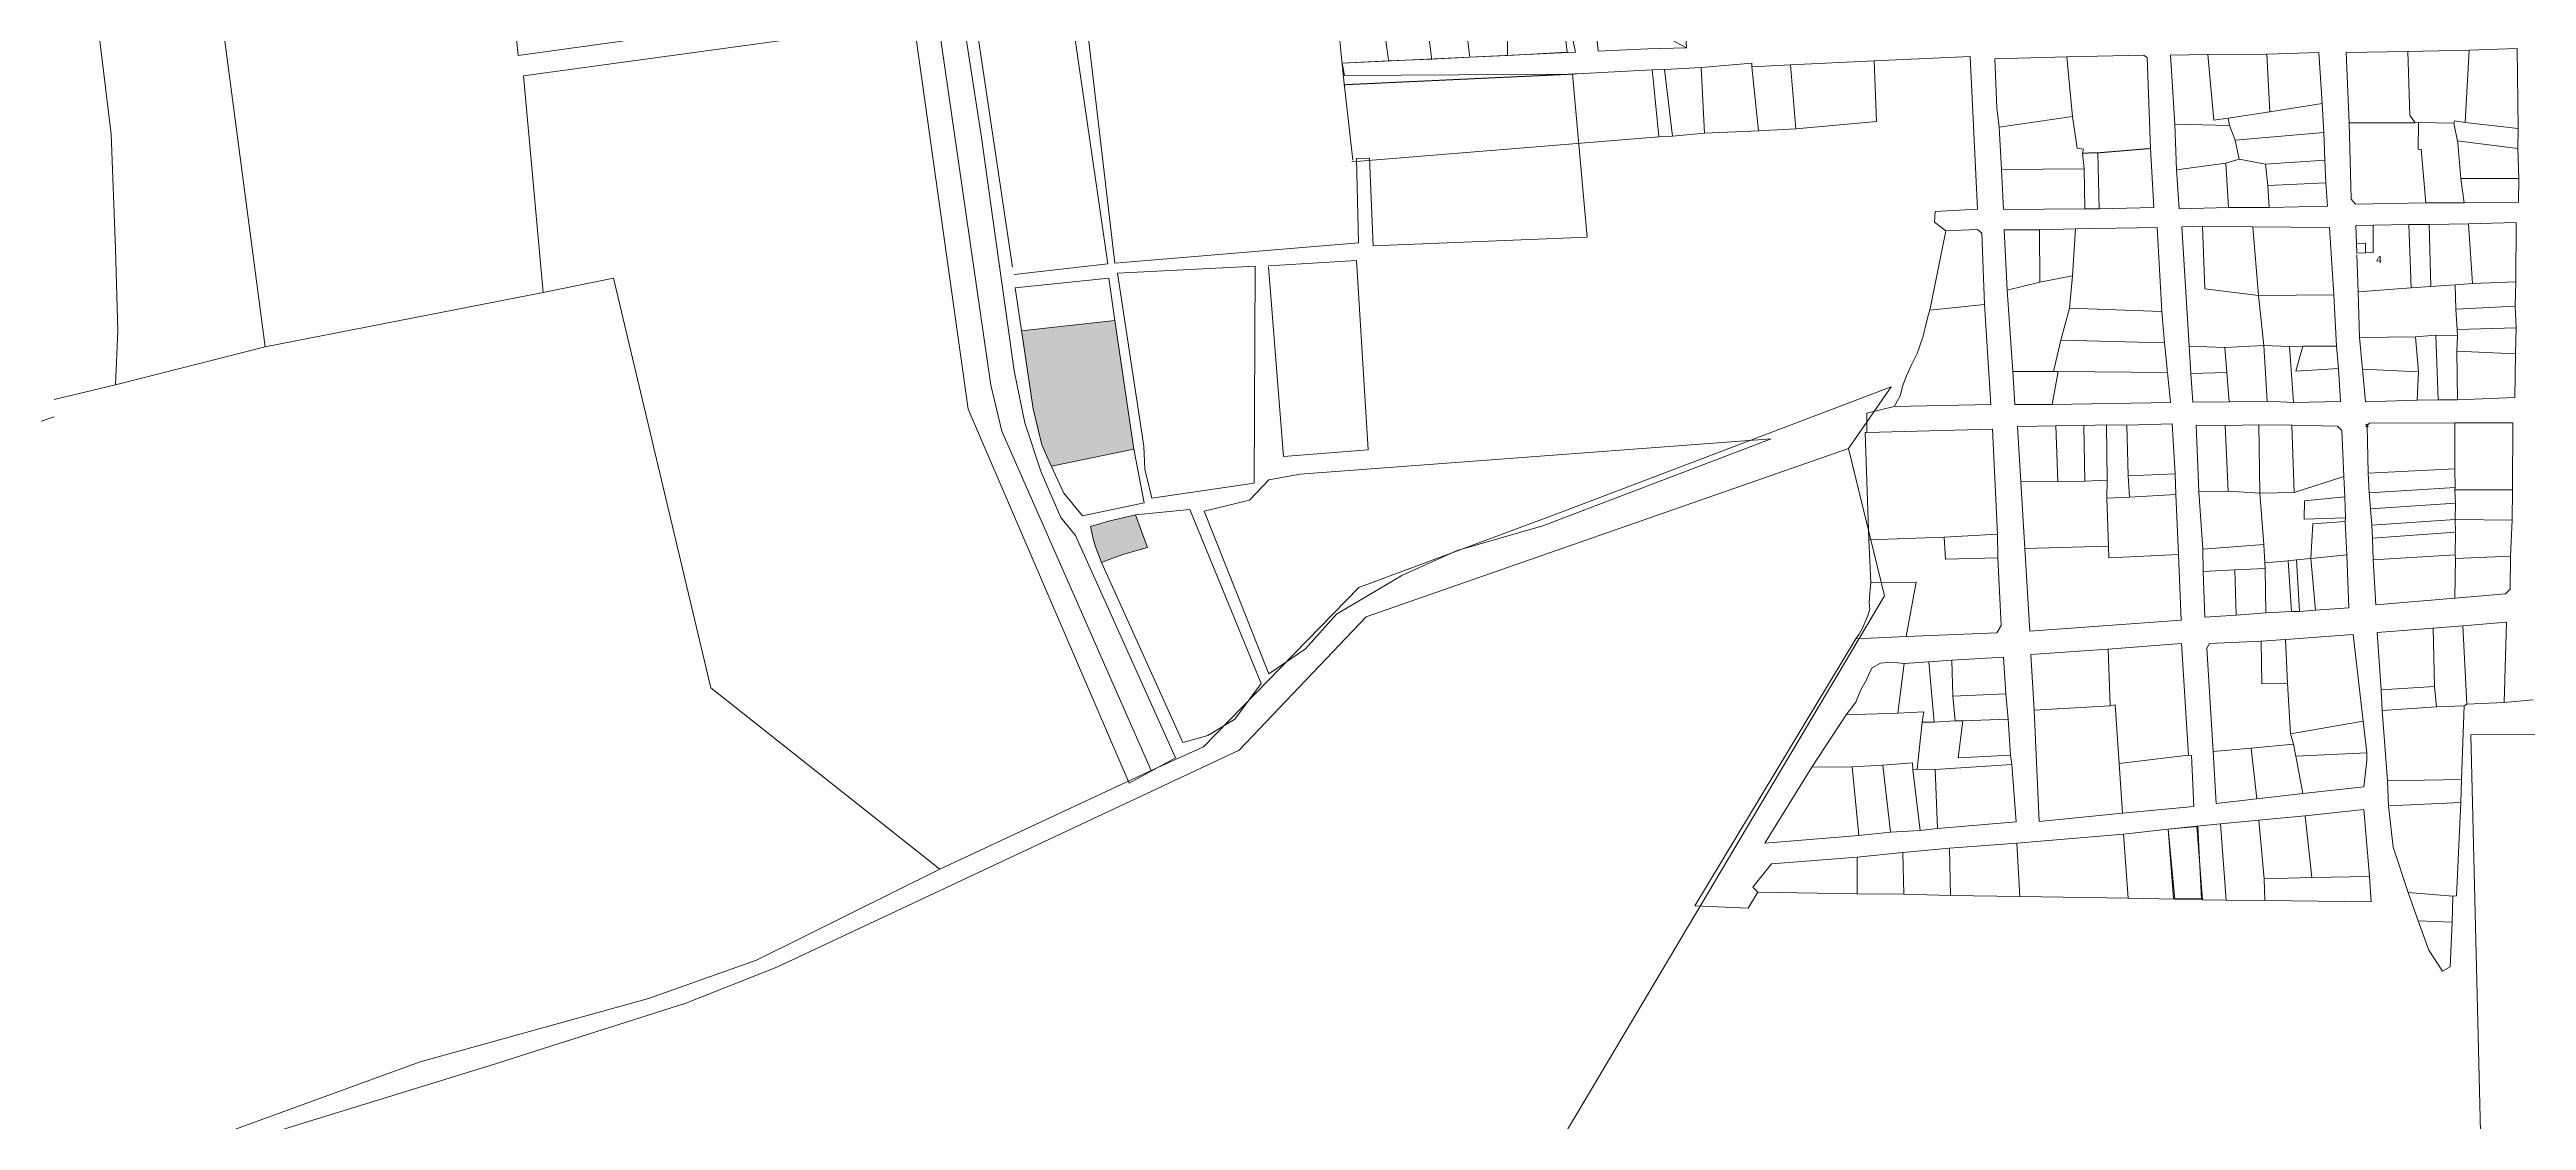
# Model space of a CAD drawing. Header units: millimetres. Extents: x 611710 to 616703, y 1316651 to 1320618.
# Drawn here: x 613528 to 614555, y 1317992 to 1318436 of the extents above; entities that cross this region are included whole.
import ezdxf

# ---------------------------------------------------------------- set-up
doc = ezdxf.new("R2010")
doc.units = ezdxf.units.MM
doc.header["$PDMODE"] = 35
doc.header["$PDSIZE"] = 0.5
doc.linetypes.add('HIDDEN', pattern=[0.375, 0.25, -0.125])
for name, color, linetype in [('2', 7, 'Continuous'), ('CVL_CUADCON_TIT', 1, 'Continuous'), ('CVL_PUNTO_NUM', 2, 'Continuous')]:
    doc.layers.add(name, color=color, linetype=linetype)
doc.styles.add('MONOTXT4', font='Monotxt4.shx')

msp = doc.modelspace()

# ---------------------------------------------------------------- hatches: boundary and pattern name
at = {"lineweight": 9}
h = msp.add_hatch(color=9, dxfattribs=at)
h.dxf.hatch_style = 1
h.paths.add_polyline_path([(613969.93639, 1318323.90731), (613931.2122, 1318319.63628), (613936.06861, 1318287.27036), (613939.61129, 1318272.34408), (613942.8672, 1318265.14133), (613943.63428, 1318263.47234), (613977.85038, 1318270.51886)])
h = msp.add_hatch(color=7, dxfattribs=at)
h.dxf.hatch_style = 1
h.paths.add_polyline_path([(613978.53679, 1318243.26692), (613967.34294, 1318240.67059), (613959.85599, 1318238.42129), (613960.88506, 1318233.40428), (613961.71456, 1318230.37427), (613964.43382, 1318223.50865), (613967.49824, 1318224.79391), (613973.5893, 1318226.89225), (613983.4773, 1318229.65026)])

# ---------------------------------------------------------------- linework, layer by layer
at = {"color": 1, "lineweight": 0, "ltscale": 0.5, "flags": 128}
for points in [[(613975.91902, 1318131.89441), (613995.06643, 1318142.47034), (613953.66636, 1318234.63692), (613947.52687, 1318242.11832), (613939.42434, 1318260.91997), (613932.53702, 1318281.41861), (613928.19423, 1318302.96454), (613924.45033, 1318329.64587), (613919.33435, 1318366.10555), (613914.60265, 1318399.82655), (613906.77495, 1318450.5833), (613886.53446, 1318447.68071), (613909.14678, 1318287.16864), (613975.91902, 1318131.89441)], [(613928.218, 1318343.00982), (613966.96725, 1318347.44967), (613951.17095, 1318456.70796), (613911.92895, 1318449.80178), (613927.47809, 1318345.96972)], [(613957.34213, 1318454.98159), (613969.92846, 1318347.69609), (614070.87426, 1318356.08151), (614070.13436, 1318391.10313), (614075.57204, 1318391.21801), (614077.04385, 1318354.84869), (614165.69333, 1318358.43621), (614159.72488, 1318426.12547), (614065.20184, 1318425.49511), (614064.2323, 1318430.65746), (614160.9553, 1318435.16446), (614158.94537, 1318444.46723)], [(614488.44404, 1318355.98899), (614484.69536, 1318355.88927), (614484.42882, 1318363.28446), (614491.72765, 1318363.41551), (614491.67259, 1318352.05065), (614488.54844, 1318351.97805), (614488.44409, 1318355.98684)], [(614484.69536, 1318355.88927), (614488.44409, 1318355.98684), (614488.54844, 1318351.97805), (614484.83944, 1318351.89186), (614484.69536, 1318355.88927)], [(613971.01694, 1318343.4869), (613981.96978, 1318271.79752), (613982.27873, 1318262.23874), (613985.20984, 1318250.21362), (614027.63645, 1318256.38055), (614028.10067, 1318346.416), (613971.01694, 1318343.4869)], [(614033.627, 1318346.13233), (614039.79817, 1318267.45653), (614074.95297, 1318270.214), (614070.15495, 1318348.84509), (614033.58923, 1318346.61387)], [(613969.93639, 1318323.90731), (613967.46792, 1318341.4826), (613928.53012, 1318337.51123)], [(613928.53012, 1318337.51123), (613936.06861, 1318287.27036), (613939.61129, 1318272.34408), (613942.8672, 1318265.14133), (613948.80388, 1318252.22438), (613956.46279, 1318242.84755), (613982.12505, 1318248.20574), (613977.85038, 1318270.51886), (613943.63428, 1318263.47234)], [(613977.85038, 1318270.51886), (613969.93639, 1318323.90731), (613931.2122, 1318319.63628)], [(614033.6983, 1318177.29358), (614006.98718, 1318244.73581), (614025.80332, 1318249.34972), (614033.79019, 1318257.7946), (614046.7552, 1318260.10764), (614242.08429, 1318274.79466), (614147.32075, 1318238.71931), (614111.85433, 1318228.44492), (614088.90613, 1318218.02153), (614061.78624, 1318202.08808), (614048.97017, 1318187.6439), (614033.6983, 1318177.29358)], [(614001.03941, 1318245.50014), (614030.57073, 1318173.23625), (614019.61472, 1318158.5478), (614008.41155, 1318151.71468), (613998.08295, 1318148.80708), (613964.43382, 1318223.50865), (613961.71456, 1318230.37427)], [(613978.53679, 1318243.26692), (614001.03941, 1318245.50014)]]:
    msp.add_lwpolyline(points, dxfattribs=at)
at = {"color": 1, "lineweight": 0}
msp.add_lwpolyline([(613978.53679, 1318243.26692), (613983.4773, 1318229.65026), (613973.5893, 1318226.89225), (613967.49824, 1318224.79391), (613964.43382, 1318223.50865), (613961.71456, 1318230.37427), (613960.88506, 1318233.40428), (613959.85599, 1318238.42129), (613967.34294, 1318240.67059), (613978.53679, 1318243.26692)], dxfattribs=at)
at = {"layer": '2', "color": 1, "linetype": 'Continuous', "lineweight": 0}
for p, q in [((613722.52282, 1318433.80446), (613710.65382, 1318553.87846)), ((613588.19682, 1318535.47546), (613617.56382, 1318312.92546)), ((613979.38882, 1318469.47446), (613722.52282, 1318433.80446)), ((614064.10082, 1318431.44945), (614062.48782, 1318447.27545)), ((614064.03782, 1318430.64445), (614083.42482, 1318431.67745)), ((614065.04282, 1318422.29045), (614064.10082, 1318431.44945)), ((614083.42482, 1318431.67745), (614101.28082, 1318432.32745)), ((614101.28082, 1318432.32745), (614117.10582, 1318433.10845)), ((614117.10582, 1318433.10845), (614132.77682, 1318433.89145)), ((614192.72782, 1318427.92246), (614161.43282, 1318426.20246)), ((614197.81282, 1318427.99946), (614192.72782, 1318427.92246)), ((614201.09482, 1318400.36146), (614197.81282, 1318427.99946)), ((614213.02882, 1318428.89046), (614214.34682, 1318401.56446)), ((614234.07582, 1318429.07946), (614236.86082, 1318402.58046)), ((614284.69282, 1318431.56646), (614250.03182, 1318430.03546)), ((614252.30882, 1318403.48046), (614250.03182, 1318430.03546)), ((614334.76282, 1318432.44546), (614364.58182, 1318433.24346)), ((614335.66982, 1318412.17746), (614334.76282, 1318432.44546)), ((614364.58182, 1318433.24346), (614366.93682, 1318408.55346)), ((614398.00182, 1318433.01146), (614399.29982, 1318395.25346)), ((614407.67582, 1318433.99646), (614423.17682, 1318434.24046)), ((614409.37182, 1318405.41346), (614407.67582, 1318433.99646)), ((614423.17682, 1318434.24046), (614447.63182, 1318434.37246)), ((614448.88582, 1318410.50446), (614447.63182, 1318434.37246)), ((614480.45782, 1318435.03346), (614506.01582, 1318435.56446)), ((614481.66782, 1318405.87146), (614480.45782, 1318435.03346)), ((614506.01582, 1318435.56446), (614531.52582, 1318436.04346)), ((614529.76782, 1318406.05446), (614531.52582, 1318436.04346)), ((614068.57082, 1318390.38045), (614065.04282, 1318422.29045)), ((614336.59982, 1318404.12246), (614335.66982, 1318412.17746)), ((614366.93682, 1318408.55346), (614336.59982, 1318404.12246)), ((614448.88582, 1318410.50446), (614431.60182, 1318407.80046)), ((614431.60182, 1318407.80046), (614432.12882, 1318404.76746)), ((614470.46282, 1318413.98646), (614448.88582, 1318410.50446)), ((614470.46282, 1318413.98646), (614471.14782, 1318401.85146)), ((614481.66782, 1318405.87146), (614509.07882, 1318405.86346)), ((614509.07882, 1318405.86346), (614510.49582, 1318406.02046)), ((614525.05182, 1318405.71946), (614526.75082, 1318397.54146)), ((614529.76782, 1318406.05446), (614551.78582, 1318403.54846)), ((614068.23782, 1318389.78546), (614195.49782, 1318400.08846)), ((614195.49782, 1318400.08846), (614201.09482, 1318400.36146)), ((614214.34682, 1318401.56446), (614236.86082, 1318402.58046)), ((614236.86082, 1318402.58046), (614252.30882, 1318403.48046)), ((614337.60582, 1318386.50346), (614336.59982, 1318404.12246)), ((614432.12882, 1318404.76746), (614409.37182, 1318405.41346)), ((614410.12682, 1318386.41046), (614409.37182, 1318405.41346)), ((614432.12882, 1318404.76746), (614434.50582, 1318398.70246)), ((614434.50582, 1318398.70246), (614471.14782, 1318401.85146)), ((614471.14782, 1318401.85146), (614471.65182, 1318390.47246)), ((614526.56682, 1318398.42646), (614551.65582, 1318395.29946)), ((614526.75082, 1318397.54146), (614528.00382, 1318382.62946)), ((614551.78582, 1318403.54846), (614551.65182, 1318395.40146)), ((614551.65182, 1318395.40146), (614552.09982, 1318382.84946)), ((614371.81782, 1318386.81046), (614337.60582, 1318386.50346)), ((614338.41682, 1318369.94646), (614337.60582, 1318386.50346)), ((614371.20182, 1318393.35146), (614371.81782, 1318386.81046)), ((614371.81782, 1318386.81046), (614372.07082, 1318370.23146)), ((614377.45382, 1318393.44046), (614378.02282, 1318370.15646)), ((614430.56382, 1318389.13546), (614410.12682, 1318386.41046)), ((614436.14282, 1318390.77646), (614430.56382, 1318389.13546)), ((614430.56382, 1318389.13546), (614431.75182, 1318370.76046)), ((614447.00282, 1318388.80546), (614471.65182, 1318390.47246)), ((614447.00282, 1318388.80546), (614447.96982, 1318379.83546)), ((614471.65182, 1318390.47246), (614471.97382, 1318381.07046)), ((614447.96982, 1318379.83546), (614471.97382, 1318381.07046)), ((614447.96982, 1318379.83546), (614448.53382, 1318370.74946)), ((614527.99282, 1318382.76246), (614552.09782, 1318382.75646)), ((614528.00382, 1318382.62946), (614529.36482, 1318372.70846)), ((614372.07082, 1318370.23146), (614338.41682, 1318369.94646)), ((614378.02282, 1318370.15646), (614372.07082, 1318370.23146)), ((614448.53382, 1318370.74946), (614431.75182, 1318370.76046)), ((614529.36482, 1318372.70846), (614513.54682, 1318372.75746)), ((614551.01282, 1318364.54646), (614531.23582, 1318364.02846)), ((614551.01282, 1318364.54646), (614550.77982, 1318339.95046)), ((614307.80682, 1318328.21646), (614314.41982, 1318361.15246)), ((614339.96582, 1318336.43246), (614338.66882, 1318361.52246)), ((614338.66882, 1318361.52246), (614353.31182, 1318361.50146)), ((614353.31182, 1318361.50146), (614368.25482, 1318361.99146)), ((614353.31182, 1318361.50146), (614353.51082, 1318339.75546)), ((614368.25482, 1318361.99146), (614366.95882, 1318342.46746)), ((614412.32882, 1318362.79346), (614420.91882, 1318363.02246)), ((614415.42682, 1318313.17646), (614412.32882, 1318362.79346)), ((614420.91882, 1318363.02246), (614441.81782, 1318362.75346)), ((614444.16382, 1318334.21746), (614441.81782, 1318362.75346)), ((614506.48382, 1318363.68046), (614491.90909, 1318363.41877)), ((614514.87182, 1318363.75046), (614506.48382, 1318363.68046)), ((614506.48382, 1318363.68046), (614507.47282, 1318337.51246)), ((614531.23582, 1318364.02846), (614514.87182, 1318363.75046)), ((614515.59282, 1318337.92846), (614514.87182, 1318363.75046)), ((614484.86649, 1318351.14137), (614485.41782, 1318335.84446)), ((613617.56382, 1318312.92546), (613732.85782, 1318335.56846)), ((614353.51082, 1318339.75546), (614339.96582, 1318336.43246)), ((614342.20582, 1318302.76346), (614339.96582, 1318336.43246)), ((614366.95882, 1318342.46746), (614353.51082, 1318339.75546)), ((614366.95882, 1318342.46746), (614365.81182, 1318328.94046)), ((614444.16382, 1318334.21746), (614475.32682, 1318334.59846)), ((614444.16382, 1318334.21746), (614446.33682, 1318313.45446)), ((614475.32682, 1318334.59846), (614476.43782, 1318313.21646)), ((614485.41782, 1318335.84446), (614507.47282, 1318337.51246)), ((614485.41782, 1318335.84446), (614486.01882, 1318316.88746)), ((614507.47282, 1318337.51246), (614515.59282, 1318337.92846)), ((614515.59282, 1318337.92846), (614525.73582, 1318338.62646)), ((614525.73582, 1318338.62646), (614532.83282, 1318339.20646)), ((614525.73582, 1318338.62646), (614525.98182, 1318328.61146)), ((614550.77982, 1318339.95046), (614550.56682, 1318329.88846)), ((614330.56282, 1318330.55546), (614307.80682, 1318328.21646)), ((614365.81182, 1318328.94046), (614362.11982, 1318315.69646)), ((614365.81182, 1318328.94046), (614404.00782, 1318327.55646)), ((614404.00782, 1318327.55646), (614405.14282, 1318314.60846)), ((614525.98182, 1318328.61146), (614550.56682, 1318329.88846)), ((614525.98182, 1318328.61146), (614526.47082, 1318320.13246)), ((614550.56682, 1318329.88846), (614550.90382, 1318320.84646)), ((614362.11982, 1318315.69646), (614359.13682, 1318302.71246)), ((614362.11982, 1318315.69646), (614405.14282, 1318314.60846)), ((614405.14282, 1318314.60846), (614406.32282, 1318302.37346)), ((614430.17482, 1318312.75046), (614415.42682, 1318313.17646)), ((614416.03782, 1318301.95246), (614415.42682, 1318313.17646)), ((614446.33682, 1318313.45446), (614430.17482, 1318312.75046)), ((614446.33682, 1318313.45446), (614457.01682, 1318313.14346)), ((614446.33682, 1318313.45446), (614447.71682, 1318290.44846)), ((614457.01682, 1318313.14346), (614462.55782, 1318313.19346)), ((614457.01682, 1318313.14346), (614458.65282, 1318289.88646)), ((614462.55782, 1318313.19346), (614476.43782, 1318313.21646)), ((614476.43782, 1318313.21646), (614477.23382, 1318304.02646)), ((614509.20082, 1318317.07246), (614486.01882, 1318316.88746)), ((614486.01882, 1318316.88746), (614487.30782, 1318303.65546)), ((614517.71282, 1318317.85946), (614509.20082, 1318317.07246)), ((614509.20082, 1318317.07246), (614510.43882, 1318302.56646)), ((614517.71282, 1318317.85946), (614518.63782, 1318291.03446)), ((614526.62682, 1318317.49246), (614517.71282, 1318317.85946)), ((614526.62682, 1318317.49246), (614526.31882, 1318311.17046)), ((614550.90382, 1318320.84646), (614526.47082, 1318320.13246)), ((614526.47082, 1318320.13246), (614526.62682, 1318317.49246)), ((614550.90382, 1318320.84646), (614550.74782, 1318310.12346)), ((613617.56382, 1318312.92546), (613555.52482, 1318297.23446)), ((614361.11982, 1318302.78046), (614358.60082, 1318289.08946)), ((614359.13682, 1318302.71246), (614361.11982, 1318302.78046)), ((614361.11982, 1318302.78046), (614406.32282, 1318302.37346)), ((614430.17482, 1318312.75046), (614430.93182, 1318302.28946)), ((614510.43882, 1318302.56646), (614487.30782, 1318303.65546)), ((614487.30782, 1318303.65546), (614488.54582, 1318290.20546)), ((614526.31882, 1318311.17046), (614550.74782, 1318310.12346)), ((614526.31882, 1318311.17046), (614526.61982, 1318291.00446)), ((613555.52482, 1318297.23446), (613530.10782, 1318291.07646)), ((614155.33982, 1318244.50546), (614291.86982, 1318296.35946)), ((614291.86982, 1318296.35946), (614274.14682, 1318270.74646)), ((614359.13682, 1318302.71246), (614342.20582, 1318302.76346)), ((614430.93182, 1318302.28946), (614416.03782, 1318301.95246)), ((614430.93182, 1318302.28946), (614431.95782, 1318290.15446)), ((614510.43882, 1318302.56646), (614509.89382, 1318290.90446)), ((613451.65782, 1318257.50146), (613530.13182, 1318283.86246)), ((614281.73182, 1318277.37346), (614281.75882, 1318285.50346)), ((614281.75882, 1318285.50346), (614293.07282, 1318288.14546)), ((614447.71682, 1318290.44846), (614431.95782, 1318290.15446)), ((614458.65282, 1318289.88646), (614447.71682, 1318290.44846)), ((614509.89382, 1318290.90446), (614488.54582, 1318290.20546)), ((614518.63782, 1318291.03446), (614509.89382, 1318290.90446)), ((614526.61982, 1318291.00446), (614518.63782, 1318291.03446)), ((614344.19482, 1318279.86446), (614360.05482, 1318280.21046)), ((614345.52382, 1318256.90946), (614344.19482, 1318279.86446)), ((614360.05482, 1318280.21046), (614371.64582, 1318280.31446)), ((614360.87682, 1318257.09746), (614360.05482, 1318280.21046)), ((614371.64582, 1318280.31446), (614381.04982, 1318280.55146)), ((614372.16282, 1318257.19946), (614371.64582, 1318280.31446)), ((614381.36182, 1318257.63746), (614381.04982, 1318280.55146)), ((614381.04982, 1318280.55146), (614389.49082, 1318280.52546)), ((614390.09082, 1318259.39246), (614389.54282, 1318280.37346)), ((614419.43582, 1318252.89746), (614418.26782, 1318280.47846)), ((614418.26782, 1318280.47846), (614430.31882, 1318280.38346)), ((614430.31882, 1318280.38346), (614444.24782, 1318280.55946)), ((614431.48382, 1318253.05646), (614430.31882, 1318280.38346)), ((614444.60882, 1318252.25946), (614444.24782, 1318280.55946)), ((614444.24782, 1318280.55946), (614457.92582, 1318280.42846)), ((614489.52882, 1318260.53946), (614489.11882, 1318280.32746)), ((614525.48782, 1318281.39046), (614549.58682, 1318281.45446)), ((614525.48782, 1318281.39046), (614525.55982, 1318262.38746)), ((614549.58682, 1318281.45446), (614549.38382, 1318253.65746)), ((614525.55982, 1318262.38746), (614489.52882, 1318260.53946)), ((614525.55982, 1318262.38746), (614525.73282, 1318254.66546)), ((614345.52382, 1318256.90946), (614360.87682, 1318257.09746)), ((614347.25082, 1318229.28246), (614345.52382, 1318256.90946)), ((614360.87682, 1318257.09746), (614372.16282, 1318257.19946)), ((614390.09082, 1318259.39246), (614409.50482, 1318260.22746)), ((614390.62882, 1318250.55546), (614390.09082, 1318259.39246)), ((614390.62882, 1318250.55546), (614409.83682, 1318251.69346)), ((614409.50482, 1318260.22746), (614409.83682, 1318251.69346)), ((614409.83682, 1318251.69346), (614410.92882, 1318226.85646)), ((614431.48382, 1318253.05646), (614419.43582, 1318252.89746)), ((614421.02582, 1318229.08046), (614419.43582, 1318252.89746)), ((614446.32882, 1318230.93346), (614444.60882, 1318252.25946)), ((614479.52582, 1318259.17946), (614479.85682, 1318250.79746)), ((614490.06082, 1318252.41346), (614489.52882, 1318260.53946)), ((614490.06082, 1318252.41346), (614525.73282, 1318254.66546)), ((614490.57982, 1318245.76246), (614490.06082, 1318252.41346)), ((614525.73282, 1318254.66546), (614525.58882, 1318253.69846)), ((614525.58882, 1318253.69846), (614549.38382, 1318253.65746)), ((614525.58882, 1318253.69846), (614525.74082, 1318248.16146)), ((614549.38382, 1318253.65746), (614549.24482, 1318241.00446)), ((614381.22682, 1318250.11546), (614390.62882, 1318250.55546)), ((614381.22682, 1318250.11546), (614381.86582, 1318230.30446)), ((614479.85682, 1318250.79746), (614480.13982, 1318242.00946)), ((614480.13982, 1318242.00946), (614480.00182, 1318240.48446)), ((614525.74082, 1318248.16146), (614490.57982, 1318245.76246)), ((614491.15082, 1318238.90746), (614490.57982, 1318245.76246)), ((614491.15082, 1318238.90746), (614525.70182, 1318241.35146)), ((614525.74082, 1318248.16146), (614525.70182, 1318241.35146)), ((614525.70182, 1318241.35146), (614549.24482, 1318241.00446)), ((614525.70182, 1318241.35146), (614525.85082, 1318236.11946)), ((614282.59582, 1318232.91946), (614313.85482, 1318233.96246)), ((614283.31682, 1318215.24246), (614282.59582, 1318232.91946)), ((614313.85482, 1318233.96246), (614335.85882, 1318235.22646)), ((614335.85882, 1318235.22646), (614336.05082, 1318225.37046)), ((614446.32882, 1318230.93346), (614421.02582, 1318229.08046)), ((614480.00182, 1318240.48446), (614480.73882, 1318226.61846)), ((614491.45282, 1318233.62546), (614491.15082, 1318238.90746)), ((614525.85082, 1318236.11946), (614491.45282, 1318233.62546)), ((614491.68882, 1318224.53246), (614491.45282, 1318233.62546)), ((614525.85082, 1318236.11946), (614525.63182, 1318226.71746)), ((614549.24482, 1318241.00446), (614548.66982, 1318226.06046)), ((614381.86582, 1318230.30446), (614347.25082, 1318229.28246)), ((614381.86582, 1318230.30446), (614382.06382, 1318225.37746)), ((614382.06382, 1318225.37746), (614410.92882, 1318226.85646)), ((614421.16282, 1318219.73246), (614421.02582, 1318229.08046)), ((614446.87882, 1318220.92846), (614434.32482, 1318220.46046)), ((614446.75482, 1318223.31546), (614446.87882, 1318220.92846)), ((614446.87882, 1318220.92846), (614447.14882, 1318202.53646)), ((614456.35582, 1318224.21546), (614459.86082, 1318224.55146)), ((614456.35582, 1318224.21546), (614457.87082, 1318203.09046)), ((614459.86082, 1318224.55146), (614465.80482, 1318225.11246)), ((614459.86082, 1318224.55146), (614461.12482, 1318203.17046)), ((614465.80482, 1318225.11246), (614480.73882, 1318226.61846)), ((614465.80482, 1318225.11246), (614467.72982, 1318203.63646)), ((614525.63182, 1318226.71746), (614491.68882, 1318224.53246)), ((614525.74782, 1318225.19346), (614525.59382, 1318208.67846)), ((614525.63182, 1318226.71746), (614525.74782, 1318225.19346)), ((614525.74782, 1318225.19346), (614548.66982, 1318226.06046)), ((614548.66982, 1318226.06046), (614548.43982, 1318212.38946)), ((614434.32482, 1318220.46046), (614421.16282, 1318219.73246)), ((614434.32482, 1318220.46046), (614434.80182, 1318201.66346)), ((614447.14882, 1318202.53646), (614434.80182, 1318201.66346)), ((614457.87082, 1318203.09046), (614447.14882, 1318202.53646)), ((614461.12482, 1318203.17046), (614457.87082, 1318203.09046)), ((614467.72982, 1318203.63646), (614461.12482, 1318203.17046)), ((614210.41682, 1318081.00146), (614277.22782, 1318191.76346)), ((614297.96282, 1318192.76246), (614277.22782, 1318191.76346)), ((614335.67382, 1318194.32046), (614297.96282, 1318192.76246)), ((614445.22082, 1318190.88346), (614455.28182, 1318191.58346)), ((614455.28182, 1318191.58346), (614456.15982, 1318173.40046)), ((614516.60682, 1318196.30046), (614528.90282, 1318197.17346)), ((614517.03182, 1318172.01546), (614516.60682, 1318196.30046)), ((614530.52182, 1318164.71846), (614528.90282, 1318197.17346)), ((614297.25182, 1318181.52646), (614294.64282, 1318161.02546)), ((614307.36282, 1318182.22746), (614297.25182, 1318181.52646)), ((614317.01682, 1318182.97446), (614307.36282, 1318182.22746)), ((614309.67582, 1318157.29846), (614307.36282, 1318182.22746)), ((614317.40782, 1318168.03846), (614317.01682, 1318182.97446)), ((614349.78882, 1318185.30146), (614381.84982, 1318187.57046)), ((614351.11882, 1318162.19346), (614349.78882, 1318185.30146)), ((614425.30382, 1318145.02346), (614422.67382, 1318187.98746)), ((614456.15982, 1318173.40046), (614457.41982, 1318152.42546)), ((614517.03182, 1318172.01546), (614494.97782, 1318170.69946)), ((614495.41282, 1318162.06546), (614494.97782, 1318170.69946)), ((614517.87182, 1318163.53746), (614517.03182, 1318172.01546)), ((614258.95382, 1318138.49946), (614273.14382, 1318160.22246)), ((614273.14382, 1318160.22246), (614294.64282, 1318161.02546)), ((614317.40782, 1318168.03846), (614339.36282, 1318168.99846)), ((614318.31482, 1318157.73146), (614317.40782, 1318168.03846)), ((614340.32282, 1318158.48846), (614339.36282, 1318168.99846)), ((614382.57482, 1318163.94946), (614351.11882, 1318162.19346)), ((614517.87182, 1318163.53746), (614495.41282, 1318162.06546)), ((614497.61182, 1318132.91846), (614495.41282, 1318162.06546)), ((614529.40982, 1318163.99646), (614517.87182, 1318163.53746)), ((614529.40982, 1318163.99646), (614528.31582, 1318133.49946)), ((614530.52182, 1318164.71846), (614529.40982, 1318163.99646)), ((614546.02182, 1318165.41646), (614530.52182, 1318164.71846)), ((614546.02182, 1318165.41646), (614557.95982, 1318166.53946)), ((614304.64282, 1318157.25346), (614302.53382, 1318137.67146)), ((614304.64282, 1318157.25346), (614309.67582, 1318157.29846)), ((614309.67582, 1318157.29846), (614318.31482, 1318157.73146)), ((614318.31482, 1318157.73146), (614321.46682, 1318157.76046)), ((614321.46682, 1318157.76046), (614340.32282, 1318158.48846)), ((614341.27382, 1318143.55746), (614340.32282, 1318158.48846)), ((614457.41982, 1318152.42546), (614487.52182, 1318157.67546)), ((614457.41982, 1318152.42546), (614458.67882, 1318148.16846)), ((614487.52182, 1318157.67546), (614489.01482, 1318144.47746)), ((614532.12282, 1318151.91246), (614756.13482, 1318152.90446)), ((614536.18282, 1317987.20846), (614532.12282, 1318151.91246)), ((614239.46382, 1318107.07446), (614258.95382, 1318138.49946)), ((614258.95382, 1318138.49946), (614275.67982, 1318138.65046)), ((614275.67982, 1318138.65046), (614288.33282, 1318139.37346)), ((614275.67982, 1318138.65046), (614278.38082, 1318110.16846)), ((614288.33282, 1318139.37346), (614291.58782, 1318111.55746)), ((614341.81682, 1318139.70146), (614310.11082, 1318137.53646)), ((614341.81682, 1318139.70146), (614341.27382, 1318143.55746)), ((614343.66282, 1318115.83546), (614341.81682, 1318139.70146)), ((614386.40382, 1318140.05046), (614415.04682, 1318143.50846)), ((614386.40382, 1318140.05046), (614387.76182, 1318119.43246)), ((614441.10382, 1318146.38546), (614425.30382, 1318145.02346)), ((614458.67882, 1318148.16846), (614441.10382, 1318146.38546)), ((614441.10382, 1318146.38546), (614443.43082, 1318125.42046)), ((614458.67882, 1318148.16846), (614459.58882, 1318143.19746)), ((614459.58882, 1318143.19746), (614489.01482, 1318144.47746)), ((614459.58882, 1318143.19746), (614462.52782, 1318127.57346)), ((613984.94082, 1318137.12346), (613897.29982, 1318096.23846)), ((614300.80782, 1318137.40246), (614303.78282, 1318112.32746)), ((614310.11082, 1318137.53646), (614302.53382, 1318137.67146)), ((614310.11082, 1318137.53646), (614310.99582, 1318113.10346)), ((614497.61182, 1318132.91846), (614528.31582, 1318133.49946)), ((614498.06282, 1318122.50646), (614497.61182, 1318132.91846)), ((614528.31582, 1318133.49946), (614528.04782, 1318123.89346)), ((614462.52782, 1318127.57346), (614443.43082, 1318125.42046)), ((614444.22382, 1318116.53446), (614463.52782, 1318118.38546)), ((614466.30382, 1318092.74946), (614463.52782, 1318118.38546)), ((614528.04782, 1318123.89346), (614498.06282, 1318122.50646)), ((614239.46382, 1318107.07446), (614278.38082, 1318110.16846)), ((614278.38082, 1318110.16846), (614291.58782, 1318111.55746)), ((614291.58782, 1318111.55746), (614303.78282, 1318112.32746)), ((614303.78282, 1318112.32746), (614310.99582, 1318113.10346)), ((614310.99582, 1318113.10346), (614343.66282, 1318115.83546)), ((614343.94682, 1318106.99646), (614388.19682, 1318110.79846)), ((614388.19682, 1318110.79846), (614406.73482, 1318112.89546)), ((614388.19682, 1318110.79846), (614390.06682, 1318084.18946)), ((614406.73482, 1318112.89546), (614418.51982, 1318114.06846)), ((614406.73482, 1318112.89546), (614409.44082, 1318083.85446)), ((614418.51982, 1318114.06846), (614428.42482, 1318115.07246)), ((614418.51982, 1318114.06846), (614420.83382, 1318083.49946)), ((614428.42482, 1318115.07246), (614444.22382, 1318116.53446)), ((614428.42482, 1318115.07246), (614430.69782, 1318083.38546)), ((614277.69982, 1318101.21846), (614277.68582, 1318086.07646)), ((614277.69982, 1318101.21846), (614296.59582, 1318103.21746)), ((614296.59582, 1318103.21746), (614316.00182, 1318104.91646)), ((614296.59582, 1318103.21746), (614297.10982, 1318085.89546)), ((614316.00182, 1318104.91646), (614343.94682, 1318106.99646)), ((614316.00182, 1318104.91646), (614316.43582, 1318085.25546)), ((614343.94682, 1318106.99646), (614345.21682, 1318084.85346)), ((614466.30382, 1318092.74946), (614446.48082, 1318092.16546)), ((614490.14482, 1318093.21746), (614466.30382, 1318092.74946)), ((614277.68582, 1318086.07646), (614236.49782, 1318086.67246)), ((614297.10982, 1318085.89546), (614277.68582, 1318086.07646)), ((614316.43582, 1318085.25546), (614297.10982, 1318085.89546)), ((614345.21682, 1318084.85346), (614316.43582, 1318085.25546)), ((614390.06682, 1318084.18946), (614345.21682, 1318084.85346)), ((614409.44082, 1318083.85446), (614390.06682, 1318084.18946)), ((614420.83382, 1318083.49946), (614409.44082, 1318083.85446)), ((614430.69782, 1318083.38546), (614420.83382, 1318083.49946)), ((614446.81682, 1318083.22446), (614430.69782, 1318083.38546)), ((614506.22182, 1318086.60346), (614524.69182, 1318085.04146)), ((614510.29482, 1318074.85146), (614506.22182, 1318086.60346)), ((614524.69182, 1318085.04146), (614524.43482, 1318074.21646)), ((614524.43482, 1318074.21646), (614510.29482, 1318074.85146)), ((614524.43482, 1318074.21646), (614523.63782, 1318055.76446))]:
    msp.add_line(p, q, dxfattribs=at)
at = {"layer": '2', "color": 1, "linetype": 'HIDDEN', "lineweight": 0}
for p, q in [((614101.28082, 1318432.32745), (614099.45182, 1318447.24145)), ((614083.42482, 1318431.67745), (614081.61982, 1318444.66045)), ((614132.77682, 1318433.89145), (614132.59182, 1318442.63345)), ((614161.43282, 1318426.20246), (614064.70982, 1318421.69546)), ((614195.49782, 1318400.08846), (614192.72782, 1318427.92246)), ((614377.45382, 1318393.44046), (614399.29982, 1318395.25346)), ((614371.20182, 1318393.35146), (614377.45382, 1318393.44046))]:
    msp.add_line(p, q, dxfattribs=at)
at = {"layer": '2', "color": 1, "linetype": 'Continuous', "lineweight": 0}
for points in [[(613559.07182, 1318528.54046), (613537.40982, 1318513.55646), (613543.93282, 1318478.30446), (613548.95682, 1318441.00246), (613553.75782, 1318401.15746), (613555.60282, 1318353.65346), (613556.52382, 1318319.60946), (613555.52482, 1318297.23446)], [(613732.85782, 1318335.56846), (613724.65682, 1318425.44146), (613896.58082, 1318448.97546)], [(613896.58082, 1318448.97546), (613918.48782, 1318296.99246), (613923.03582, 1318277.98246), (613984.94082, 1318137.12346)], [(614132.77682, 1318433.89145), (614157.40482, 1318435.20145), (614155.17193, 1318455.55441)], [(614531.52582, 1318436.04346), (614551.42982, 1318436.81446), (614551.78582, 1318403.54846)], [(614201.09482, 1318400.36146), (614214.34682, 1318401.56446), (614213.02882, 1318428.89046), (614197.81282, 1318427.99946)], [(614250.03182, 1318430.03546), (614234.07582, 1318429.07946), (614234.01082, 1318430.70446), (614213.02882, 1318428.89046)], [(614252.30882, 1318403.48046), (614285.78682, 1318406.52546), (614284.69282, 1318431.56646)], [(614314.41982, 1318361.15246), (614309.70982, 1318364.71746), (614310.07582, 1318369.09046), (614327.55782, 1318370.06046), (614324.53782, 1318433.39746), (614284.69282, 1318431.56646)], [(614364.58182, 1318433.24346), (614396.38782, 1318433.96646), (614398.00182, 1318433.01146)], [(614431.60182, 1318407.80046), (614425.63482, 1318406.95846), (614423.17682, 1318434.24046)], [(614447.63182, 1318434.37246), (614469.11282, 1318435.15346), (614470.46282, 1318413.98646)], [(614509.07882, 1318405.86346), (614506.81282, 1318409.13446), (614506.01582, 1318435.56446)], [(614366.93682, 1318408.55346), (614368.88082, 1318395.44946), (614371.54182, 1318395.04346), (614371.20182, 1318393.35146)], [(614513.54682, 1318372.75746), (614484.38182, 1318372.13746), (614482.51982, 1318374.20246), (614481.66782, 1318405.87146)], [(614510.49582, 1318406.02046), (614510.27982, 1318394.81746), (614511.59682, 1318394.97046), (614513.54682, 1318372.75746)], [(614510.49582, 1318406.02046), (614525.05182, 1318405.71946), (614525.41782, 1318406.75146), (614529.76782, 1318406.05446)], [(614399.29982, 1318395.25346), (614400.68182, 1318370.72846), (614378.02282, 1318370.15646)], [(614434.50582, 1318398.70246), (614436.14282, 1318390.77646), (614447.00282, 1318388.80546)], [(614431.75182, 1318370.76046), (614411.22882, 1318370.22046), (614410.12682, 1318386.41046)], [(614471.97382, 1318381.07046), (614472.71582, 1318371.38046), (614448.53382, 1318370.74946)], [(614552.09982, 1318382.84946), (614551.93182, 1318373.02246), (614529.36482, 1318372.70846)], [(614330.56282, 1318330.55546), (614329.37682, 1318360.11746), (614327.63482, 1318361.62646), (614314.41982, 1318361.15246)], [(614368.25482, 1318361.99146), (614402.16282, 1318362.44846), (614404.00782, 1318327.55646)], [(614420.91882, 1318363.02246), (614421.91982, 1318336.96446), (614444.16382, 1318334.21746)], [(614441.81782, 1318362.75346), (614473.59782, 1318362.47946), (614475.32682, 1318334.59846)], [(614531.23582, 1318364.02846), (614532.83282, 1318339.20646), (614550.77982, 1318339.95046)], [(613732.85782, 1318335.56846), (613761.99482, 1318341.48746), (613802.40982, 1318171.41446), (613897.29982, 1318096.23846)], [(614293.07282, 1318288.14546), (614333.12882, 1318289.01346), (614330.56282, 1318330.55546)], [(614293.07282, 1318288.14546), (614295.52282, 1318292.68946), (614296.65382, 1318296.86646), (614298.14182, 1318300.94546), (614300.28682, 1318305.43546), (614302.58182, 1318310.23246), (614304.90982, 1318316.91046), (614305.94182, 1318320.83246), (614306.87182, 1318324.80446), (614307.31482, 1318326.43446), (614307.80682, 1318328.21646)], [(614462.55782, 1318313.19346), (614459.60182, 1318302.90246), (614477.23382, 1318304.02646)], [(614477.23382, 1318304.02646), (614478.17282, 1318290.31546), (614458.65282, 1318289.88646)], [(614550.74782, 1318310.12346), (614550.45782, 1318291.87846), (614526.61982, 1318291.00446)], [(614358.60082, 1318289.08946), (614343.09482, 1318289.00146), (614342.20582, 1318302.76346)], [(614406.32282, 1318302.37346), (614407.60582, 1318289.93546), (614358.60082, 1318289.08946)], [(614431.95782, 1318290.15446), (614416.96082, 1318290.01946), (614416.03782, 1318301.95246)], [(614282.59582, 1318232.91946), (614281.06982, 1318277.46846), (614281.73182, 1318277.37346)], [(614281.73182, 1318277.37346), (614333.78182, 1318278.80546), (614335.85882, 1318235.22646)], [(614389.49082, 1318280.52546), (614408.34882, 1318280.99946), (614409.50482, 1318260.22746)], [(614479.52582, 1318259.17946), (614458.94382, 1318252.54146), (614457.92582, 1318280.42846)], [(614457.92582, 1318280.42846), (614476.84282, 1318280.09046), (614478.63882, 1318278.27646), (614479.52582, 1318259.17946)], [(614489.11882, 1318280.32746), (614490.10282, 1318281.22546), (614525.48782, 1318281.39046)], [(614274.14682, 1318270.74646), (614074.08182, 1318200.89746), (614021.41282, 1318145.66546), (613829.72082, 1318055.57946), (613792.05682, 1318040.67046), (613710.83682, 1318014.85246), (613611.38782, 1317984.02346)], [(614274.14682, 1318270.74646), (614289.11082, 1318209.66646), (614156.19982, 1317985.89946)], [(614372.16282, 1318257.19946), (614381.36182, 1318257.63746), (614381.22682, 1318250.11546)], [(614458.94382, 1318252.54146), (614444.60882, 1318252.25946), (614431.48382, 1318253.05646)], [(613984.94082, 1318137.12346), (614006.66382, 1318147.02446), (614071.14082, 1318213.06246), (614155.33982, 1318244.50546)], [(614480.13982, 1318242.00946), (614463.11282, 1318241.50146), (614463.19482, 1318249.12346), (614479.85682, 1318250.79746)], [(614313.85482, 1318233.96246), (614314.39582, 1318224.87146), (614336.05082, 1318225.37046)], [(614421.02582, 1318229.08046), (614446.32882, 1318230.93346), (614446.75482, 1318223.31546), (614456.35582, 1318224.21546)], [(614465.80482, 1318225.11246), (614466.63882, 1318239.55146), (614480.00182, 1318240.48446)], [(614336.05082, 1318225.37046), (614337.42482, 1318197.38546), (614335.67382, 1318194.32046)], [(614410.92882, 1318226.85646), (614412.09382, 1318199.57946), (614349.34382, 1318195.05346), (614347.25082, 1318229.28246)], [(614480.73882, 1318226.61846), (614481.60082, 1318204.62446), (614467.72982, 1318203.63646)], [(614525.59382, 1318208.67846), (614492.82582, 1318205.89446), (614491.68882, 1318224.53246)], [(614277.22782, 1318191.76346), (614278.58282, 1318193.70646), (614279.93182, 1318196.25946), (614281.02682, 1318198.86046), (614282.07082, 1318201.46146), (614282.90982, 1318204.16246), (614282.68182, 1318206.90346), (614282.81782, 1318208.68346), (614282.89882, 1318210.92046), (614283.13982, 1318212.34546), (614283.31682, 1318215.24246)], [(614283.31682, 1318215.24246), (614302.12882, 1318215.25946), (614297.96282, 1318192.76246)], [(614434.80182, 1318201.66346), (614421.89582, 1318200.73446), (614421.16282, 1318219.73246)], [(614548.43982, 1318212.38946), (614546.52482, 1318210.49146), (614525.59382, 1318208.67846)], [(614381.84982, 1318187.57046), (614412.23382, 1318189.82546), (614415.04682, 1318143.50846), (614416.36982, 1318143.41946), (614417.37682, 1318122.28946), (614387.76182, 1318119.43246)], [(614422.67382, 1318187.98746), (614423.82482, 1318189.92946), (614445.22082, 1318190.88346)], [(614456.15982, 1318173.40046), (614445.53582, 1318173.20346), (614445.22082, 1318190.88346)], [(614455.28182, 1318191.58346), (614483.32882, 1318193.61346), (614487.52182, 1318157.67546)], [(614494.97782, 1318170.69946), (614493.33682, 1318194.46546), (614516.60682, 1318196.30046)], [(614528.90282, 1318197.17346), (614546.93682, 1318198.75746), (614546.02182, 1318165.41646)], [(614273.14382, 1318160.22246), (614277.16282, 1318165.54346), (614279.04982, 1318170.43846), (614281.45282, 1318174.52546), (614282.84782, 1318177.63746), (614283.94582, 1318179.83146), (614287.38582, 1318181.74246), (614291.44982, 1318182.18546), (614295.97882, 1318181.66746), (614297.25182, 1318181.52646)], [(614339.36282, 1318168.99846), (614338.35982, 1318184.18246), (614317.01682, 1318182.97446)], [(614381.84982, 1318187.57046), (614382.57482, 1318163.94946), (614384.70582, 1318164.47646), (614386.40382, 1318140.05046)], [(614294.64282, 1318161.02546), (614305.36582, 1318161.52846), (614304.64282, 1318157.25346)], [(614387.76182, 1318119.43246), (614353.11682, 1318116.07246), (614351.11882, 1318162.19346)], [(614321.46682, 1318157.76046), (614319.52282, 1318142.39746), (614341.27382, 1318143.55746)], [(614302.38082, 1318137.72146), (614302.53382, 1318137.67146), (614300.80782, 1318137.40246), (614300.67982, 1318140.29746), (614288.33282, 1318139.37346)], [(614443.43082, 1318125.42046), (614426.61982, 1318123.43946), (614425.30382, 1318145.02346)], [(614489.01482, 1318144.47746), (614489.09482, 1318141.37846), (614487.77082, 1318130.44246), (614462.52782, 1318127.57346)], [(614463.52782, 1318118.38546), (614487.80682, 1318120.94046), (614490.14482, 1318093.21746)], [(614506.22182, 1318086.60346), (614499.99982, 1318105.34846), (614498.06282, 1318122.50646)], [(614528.04782, 1318123.89346), (614526.26682, 1318085.15746), (614524.69182, 1318085.04146)], [(614444.22382, 1318116.53446), (614446.48082, 1318092.16546), (614446.81682, 1318083.22446)], [(614210.41682, 1318081.00146), (614232.49082, 1318080.03046), (614236.49782, 1318086.67246), (614234.44482, 1318088.73746), (614242.13482, 1318098.46046), (614277.69982, 1318101.21846)], [(613593.09082, 1317983.96046), (613681.86382, 1318016.30546), (613776.53982, 1318042.52946), (613821.30382, 1318058.53446), (613897.29982, 1318096.23846)], [(614490.14482, 1318093.21746), (614490.90282, 1318082.70646), (614446.81682, 1318083.22446)], [(614523.63782, 1318055.76446), (614520.45182, 1318053.90646), (614514.72882, 1318062.59446), (614510.29482, 1318074.85146)]]:
    msp.add_lwpolyline(points, dxfattribs=at)
at = {"layer": '2', "color": 1, "linetype": 'HIDDEN', "lineweight": 0}
msp.add_lwpolyline([(614117.10582, 1318433.10845), (614115.04482, 1318449.65145), (614114.50582, 1318454.84145)], dxfattribs=at)
at = {"layer": '2', "color": 1, "linetype": 'Continuous', "lineweight": 0}
msp.add_point((614489.11882, 1318280.32746), dxfattribs=at)
at = {"layer": 'CVL_CUADCON_TIT', "color": 1, "lineweight": 0, "ltscale": 0.5, "flags": 128}
msp.add_lwpolyline([(614419.01382, 1318113.97846), (614406.73482, 1318112.89546), (614408.85582, 1318084.13146), (614420.49482, 1318083.92246), (614419.01382, 1318113.97846)], dxfattribs=at)

# ---------------------------------------------------------------- texts
at = {"layer": 'CVL_PUNTO_NUM', "color": 1, "lineweight": 0, "ltscale": 0.5, "style": 'MONOTXT4'}
msp.add_text('4', height=3, dxfattribs=at).set_placement((614492.74501, 1318347.68984))

# ---------------------------------------------------------------- meshes
at = {"layer": '2', "color": 1, "linetype": 'Continuous', "lineweight": 0}
mesh = msp.add_polyface(dxfattribs=at)
corners = [(614206.96082, 1318437.03445), (614167.94482, 1318458.03945), (614205.52782, 1318462.25645), (614190.88782, 1318436.61245), (614170.28082, 1318435.59745), (614188.27782, 1318461.34445)]
mesh.append_faces([[corners[k] for k in face] for face in [(0, 1, 4, 3), (1, 0, 2, 5)]], dxfattribs={"vtx0": -1, "color": 1})

doc.saveas('drawing.dxf')
